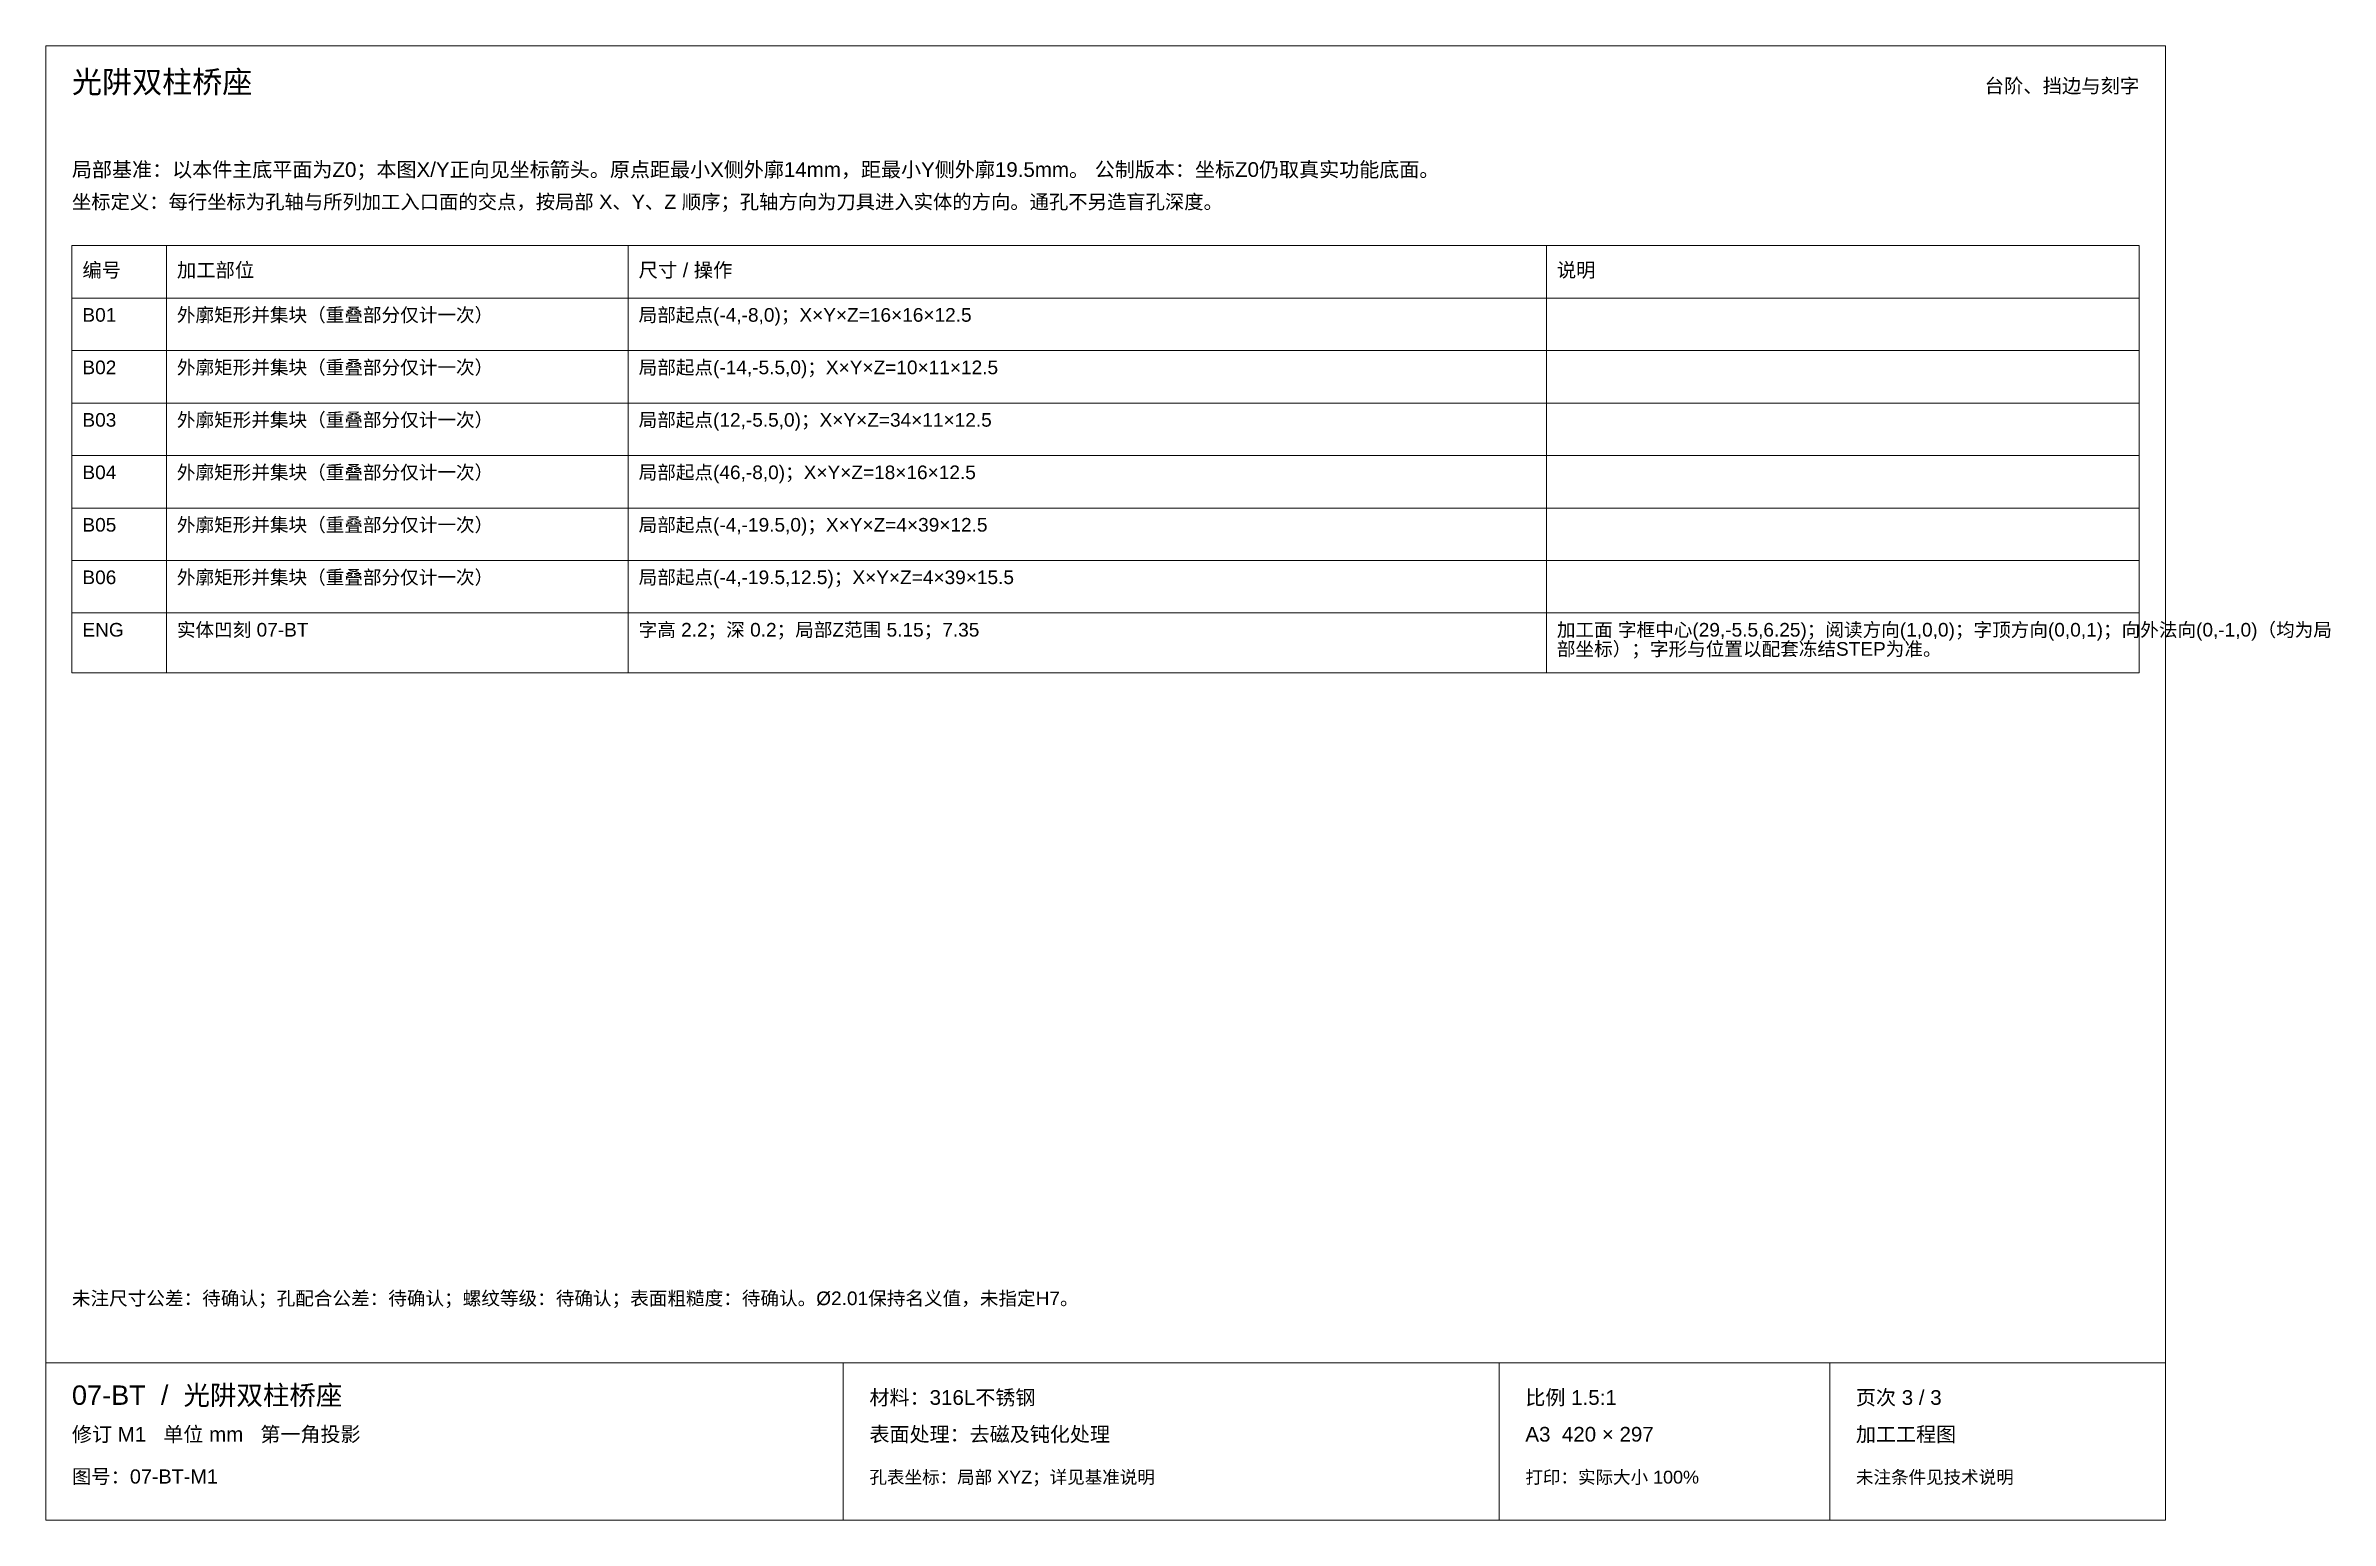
# Paper-space layout '03_孔表及加工说明' of a CAD drawing. Header units: millimetres. Extents: x 8 to 443, y 8 to 289.
import ezdxf
from ezdxf.enums import TextEntityAlignment as Align

# ---------------------------------------------------------------- set-up
doc = ezdxf.new("R2010")
doc.units = ezdxf.units.MM
doc.layers.add('ANNOTATIONS', color=7, linetype='CONTINUOUS', lineweight=18)
doc.styles.add('CJK', font='Arial Unicode.ttf')

psp = doc.layouts.new('03_孔表及加工说明')

# ---------------------------------------------------------------- linework, layer by layer
at = {"layer": 'ANNOTATIONS'}
for p, q in [((412, 289), (8, 289)), ((8, 289), (8, 8)), ((412, 8), (412, 289)), ((31, 250.9), (13, 250.9)), ((13, 250.9), (13, 240.9)), ((31, 240.9), (31, 250.9)), ((119, 250.9), (31, 250.9)), ((31, 250.9), (31, 240.9)), ((119, 240.9), (119, 250.9)), ((294, 250.9), (119, 250.9)), ((119, 250.9), (119, 240.9)), ((294, 240.9), (294, 250.9)), ((407, 250.9), (294, 250.9)), ((294, 250.9), (294, 240.9)), ((407, 240.9), (407, 250.9)), ((13, 240.9), (31, 240.9)), ((31, 240.9), (13, 240.9)), ((13, 240.9), (13, 230.9)), ((31, 240.9), (119, 240.9)), ((31, 230.9), (31, 240.9)), ((119, 240.9), (31, 240.9)), ((31, 240.9), (31, 230.9)), ((119, 240.9), (294, 240.9)), ((119, 230.9), (119, 240.9)), ((294, 240.9), (119, 240.9)), ((119, 240.9), (119, 230.9)), ((294, 240.9), (407, 240.9)), ((294, 230.9), (294, 240.9)), ((407, 240.9), (294, 240.9)), ((294, 240.9), (294, 230.9)), ((407, 230.9), (407, 240.9)), ((13, 230.9), (31, 230.9)), ((31, 230.9), (13, 230.9)), ((13, 230.9), (13, 220.9)), ((31, 230.9), (119, 230.9)), ((31, 220.9), (31, 230.9)), ((119, 230.9), (31, 230.9)), ((31, 230.9), (31, 220.9)), ((119, 230.9), (294, 230.9)), ((119, 220.9), (119, 230.9)), ((294, 230.9), (119, 230.9)), ((119, 230.9), (119, 220.9)), ((294, 230.9), (407, 230.9)), ((294, 220.9), (294, 230.9)), ((407, 230.9), (294, 230.9)), ((294, 230.9), (294, 220.9)), ((407, 220.9), (407, 230.9)), ((13, 220.9), (31, 220.9)), ((31, 220.9), (13, 220.9)), ((13, 220.9), (13, 210.9)), ((31, 220.9), (119, 220.9)), ((31, 210.9), (31, 220.9)), ((119, 220.9), (31, 220.9)), ((31, 220.9), (31, 210.9)), ((119, 220.9), (294, 220.9)), ((119, 210.9), (119, 220.9)), ((294, 220.9), (119, 220.9)), ((119, 220.9), (119, 210.9)), ((294, 220.9), (407, 220.9)), ((294, 210.9), (294, 220.9)), ((407, 220.9), (294, 220.9)), ((294, 220.9), (294, 210.9)), ((407, 210.9), (407, 220.9)), ((13, 210.9), (31, 210.9)), ((31, 210.9), (13, 210.9)), ((13, 210.9), (13, 200.9)), ((31, 210.9), (119, 210.9)), ((31, 200.9), (31, 210.9)), ((119, 210.9), (31, 210.9)), ((31, 210.9), (31, 200.9)), ((119, 210.9), (294, 210.9)), ((119, 200.9), (119, 210.9)), ((294, 210.9), (119, 210.9)), ((119, 210.9), (119, 200.9)), ((294, 210.9), (407, 210.9)), ((294, 200.9), (294, 210.9)), ((407, 210.9), (294, 210.9)), ((294, 210.9), (294, 200.9)), ((407, 200.9), (407, 210.9)), ((13, 200.9), (31, 200.9)), ((31, 200.9), (13, 200.9)), ((13, 200.9), (13, 190.9)), ((31, 200.9), (119, 200.9)), ((31, 190.9), (31, 200.9)), ((119, 200.9), (31, 200.9)), ((31, 200.9), (31, 190.9)), ((119, 200.9), (294, 200.9)), ((119, 190.9), (119, 200.9)), ((294, 200.9), (119, 200.9)), ((119, 200.9), (119, 190.9)), ((294, 200.9), (407, 200.9)), ((294, 190.9), (294, 200.9)), ((407, 200.9), (294, 200.9)), ((294, 200.9), (294, 190.9)), ((407, 190.9), (407, 200.9)), ((13, 190.9), (31, 190.9)), ((31, 190.9), (13, 190.9)), ((13, 190.9), (13, 180.9)), ((31, 190.9), (119, 190.9)), ((31, 180.9), (31, 190.9)), ((119, 190.9), (31, 190.9)), ((31, 190.9), (31, 180.9)), ((119, 190.9), (294, 190.9)), ((119, 180.9), (119, 190.9)), ((294, 190.9), (119, 190.9)), ((119, 190.9), (119, 180.9)), ((294, 190.9), (407, 190.9)), ((294, 180.9), (294, 190.9)), ((407, 190.9), (294, 190.9)), ((294, 190.9), (294, 180.9)), ((407, 180.9), (407, 190.9)), ((13, 180.9), (31, 180.9)), ((31, 180.9), (13, 180.9)), ((13, 180.9), (13, 169.5)), ((31, 180.9), (119, 180.9)), ((31, 169.5), (31, 180.9)), ((119, 180.9), (31, 180.9)), ((31, 180.9), (31, 169.5)), ((119, 180.9), (294, 180.9)), ((119, 169.5), (119, 180.9)), ((294, 180.9), (119, 180.9)), ((119, 180.9), (119, 169.5)), ((294, 180.9), (407, 180.9)), ((294, 169.5), (294, 180.9)), ((407, 180.9), (294, 180.9)), ((294, 180.9), (294, 169.5)), ((407, 169.5), (407, 180.9)), ((13, 169.5), (31, 169.5)), ((31, 169.5), (119, 169.5)), ((119, 169.5), (294, 169.5)), ((294, 169.5), (407, 169.5)), ((8, 38), (412, 38)), ((160, 8), (160, 38)), ((285, 8), (285, 38)), ((348, 8), (348, 38)), ((8, 8), (412, 8))]:
    psp.add_line(p, q, dxfattribs=at)

# ---------------------------------------------------------------- texts
at = {"layer": 'ANNOTATIONS', "style": 'CJK'}
for s, height, p in [('光阱双柱桥座', 4.2, (13, 280)), ('局部基准：以本件主底平面为Z0；本图X/Y正向见坐标箭头。原点距最小X侧外廓14mm，距最小Y侧外廓19.5mm。 公制版本：坐标Z0仍取真实功能底面。', 2.8, (13, 264)), ('坐标定义：每行坐标为孔轴与所列加工入口面的交点，按局部 X、Y、Z 顺序；孔轴方向为刀具进入实体的方向。通孔不另造盲孔深度。', 2.7, (13, 257.9)), ('编号', 2.7, (15, 244.9)), ('加工部位', 2.7, (33, 244.9)), ('尺寸 / 操作', 2.7, (121, 244.9)), ('说明', 2.7, (296, 244.9)), ('B01', 2.6, (15, 236.4)), ('外廓矩形并集块（重叠部分仅计一次）', 2.6, (33, 236.4)), ('局部起点(-4,-8,0)；X×Y×Z=16×16×12.5', 2.6, (121, 236.4)), ('B02', 2.6, (15, 226.4)), ('外廓矩形并集块（重叠部分仅计一次）', 2.6, (33, 226.4)), ('局部起点(-14,-5.5,0)；X×Y×Z=10×11×12.5', 2.6, (121, 226.4)), ('B03', 2.6, (15, 216.4)), ('外廓矩形并集块（重叠部分仅计一次）', 2.6, (33, 216.4)), ('局部起点(12,-5.5,0)；X×Y×Z=34×11×12.5', 2.6, (121, 216.4)), ('B04', 2.6, (15, 206.4)), ('外廓矩形并集块（重叠部分仅计一次）', 2.6, (33, 206.4)), ('局部起点(46,-8,0)；X×Y×Z=18×16×12.5', 2.6, (121, 206.4)), ('B05', 2.6, (15, 196.4)), ('外廓矩形并集块（重叠部分仅计一次）', 2.6, (33, 196.4)), ('局部起点(-4,-19.5,0)；X×Y×Z=4×39×12.5', 2.6, (121, 196.4)), ('B06', 2.6, (15, 186.4)), ('外廓矩形并集块（重叠部分仅计一次）', 2.6, (33, 186.4)), ('局部起点(-4,-19.5,12.5)；X×Y×Z=4×39×15.5', 2.6, (121, 186.4)), ('ENG', 2.6, (15, 176.4)), ('实体凹刻 07-BT', 2.6, (33, 176.4)), ('字高 2.2；深 0.2；局部Z范围 5.15；7.35', 2.6, (121, 176.4)), ('加工面 字框中心(29,-5.5,6.25)；阅读方向(1,0,0)；字顶方向(0,0,1)；向外法向(0,-1,0)（均为局', 2.6, (296, 176.4)), ('部坐标）；字形与位置以配套冻结STEP为准。', 2.6, (296, 172.75)), ('未注尺寸公差：待确认；孔配合公差：待确认；螺纹等级：待确认；表面粗糙度：待确认。Ø2.01保持名义值，未指定H7。', 2.6, (13, 49)), ('07-BT  /  光阱双柱桥座', 3.7, (13, 30)), ('材料：316L不锈钢', 2.8, (165, 30)), ('比例 1.5:1', 2.8, (290, 30)), ('页次 3 / 3', 2.8, (353, 30)), ('修订 M1   单位 mm   第一角投影', 2.8, (13, 23)), ('表面处理：去磁及钝化处理', 2.8, (165, 23)), ('加工工程图', 2.8, (353, 23)), ('A3  420 × 297', 2.8, (290, 23)), ('图号：07-BT-M1', 2.7, (13, 15)), ('孔表坐标：局部 XYZ；详见基准说明', 2.45, (165, 15)), ('打印：实际大小 100%', 2.45, (290, 15)), ('未注条件见技术说明', 2.45, (353, 15))]:
    psp.add_text(s, height=height, dxfattribs=at).set_placement(p)
psp.add_text('台阶、挡边与刻字', height=2.7, dxfattribs=at).set_placement((407, 280), align=Align.RIGHT)

doc.saveas('drawing.dxf')
